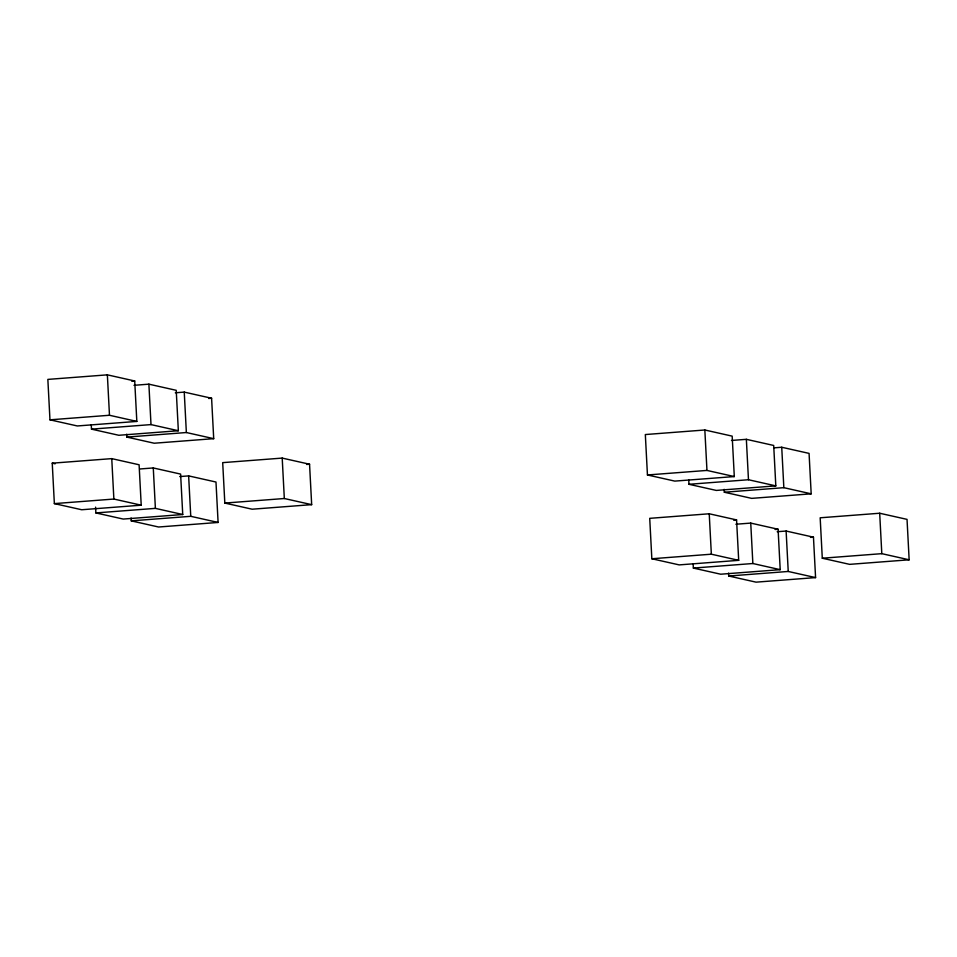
<?xml version="1.0" encoding="UTF-8"?>
<svg xmlns="http://www.w3.org/2000/svg" width="957" height="957" viewBox="0 0 957 957"><rect width="100%" height="100%" fill="white"/><g stroke="black" fill="none" stroke-linecap="round" stroke-linejoin="round"><path stroke-width="1.44" d="M107.363 374.845L47.85 379.403L49.967 419.824L77.314 425.961L136.827 421.415L134.71 380.982L107.363 374.845L109.481 415.266L136.827 421.415M131.731 381.209L134.71 380.982M134.004 385.312L148.885 384.164L176.22 390.312L178.349 430.734L118.835 435.279L91.489 429.143L91.262 424.812M175.322 392.789L184.246 392.107L211.593 398.244L213.71 438.665L154.197 443.223L126.85 437.086L126.707 434.191M208.614 398.471L211.593 398.244M49.967 419.824L109.481 415.266M91.489 429.143L151.003 424.597L178.349 430.734M126.85 437.086L186.364 432.528L213.71 438.665M52.24 463.176L111.754 458.63L139.1 464.767L141.217 505.188L81.704 509.746L54.358 503.609L52.24 463.176L55.123 463.822M139.878 468.978L153.276 467.949L180.61 474.086L182.739 514.519L123.226 519.065L95.879 512.928L95.58 507.15M282.207 458.092L222.694 462.638L224.823 503.071L252.158 509.208L311.671 504.65L309.554 464.229L282.207 458.092L284.325 498.513L311.671 504.65M704.842 429.992L645.329 434.55L647.446 474.971L674.793 481.108L734.306 476.562L732.177 436.141L704.842 429.992L706.96 470.425L734.306 476.562M306.575 464.456L309.554 464.229M179.713 476.574L188.637 475.892L215.983 482.029L218.1 522.45L158.587 527.008L131.241 520.859L131.097 517.976M731.483 440.459L746.352 439.323L773.699 445.46L775.816 485.881L716.314 490.427L688.968 484.29L688.741 479.959M774.285 447.828L781.725 447.254L809.072 453.391L811.189 493.824L751.676 498.37L724.329 492.233L724.174 489.338M54.358 503.609L113.871 499.052L141.217 505.188M95.879 512.928L155.393 508.37L182.739 514.519M224.823 503.071L284.325 498.513M647.446 474.971L706.96 470.425M131.241 520.859L190.754 516.313L218.1 522.45M688.968 484.29L748.47 479.744L775.816 485.881M724.329 492.233L783.843 487.675L811.189 493.824M709.233 513.777L649.719 518.335L651.837 558.756L679.183 564.893L738.696 560.335L736.567 519.914L709.233 513.777L711.35 554.199L738.696 560.335M733.6 520.141L736.567 519.914M735.873 524.233L750.743 523.096L778.089 529.245L780.206 569.666L720.705 574.212L693.358 568.075L693.131 563.745M879.686 513.239L820.173 517.797L822.29 558.218L849.637 564.355L909.15 559.797L907.033 519.376L879.686 513.239L881.804 553.66L909.15 559.797M775.11 529.472L778.089 529.245M777.192 531.721L786.116 531.039L813.462 537.176L815.579 577.597L756.066 582.155L728.72 576.018L728.564 573.123M810.483 537.403L813.462 537.176M651.837 558.756L711.35 554.199M693.358 568.075L752.86 563.517L780.206 569.666M822.29 558.218L881.804 553.66M728.72 576.018L788.233 571.461L815.579 577.597M781.725 447.254L783.843 487.675M786.116 531.039L788.233 571.461M746.352 439.323L748.47 479.744M750.743 523.096L752.86 563.517M184.246 392.107L186.364 432.528M188.637 475.892L190.754 516.313M148.885 384.164L151.003 424.597M153.276 467.949L155.393 508.37M111.754 458.63L113.871 499.052"/></g></svg>
